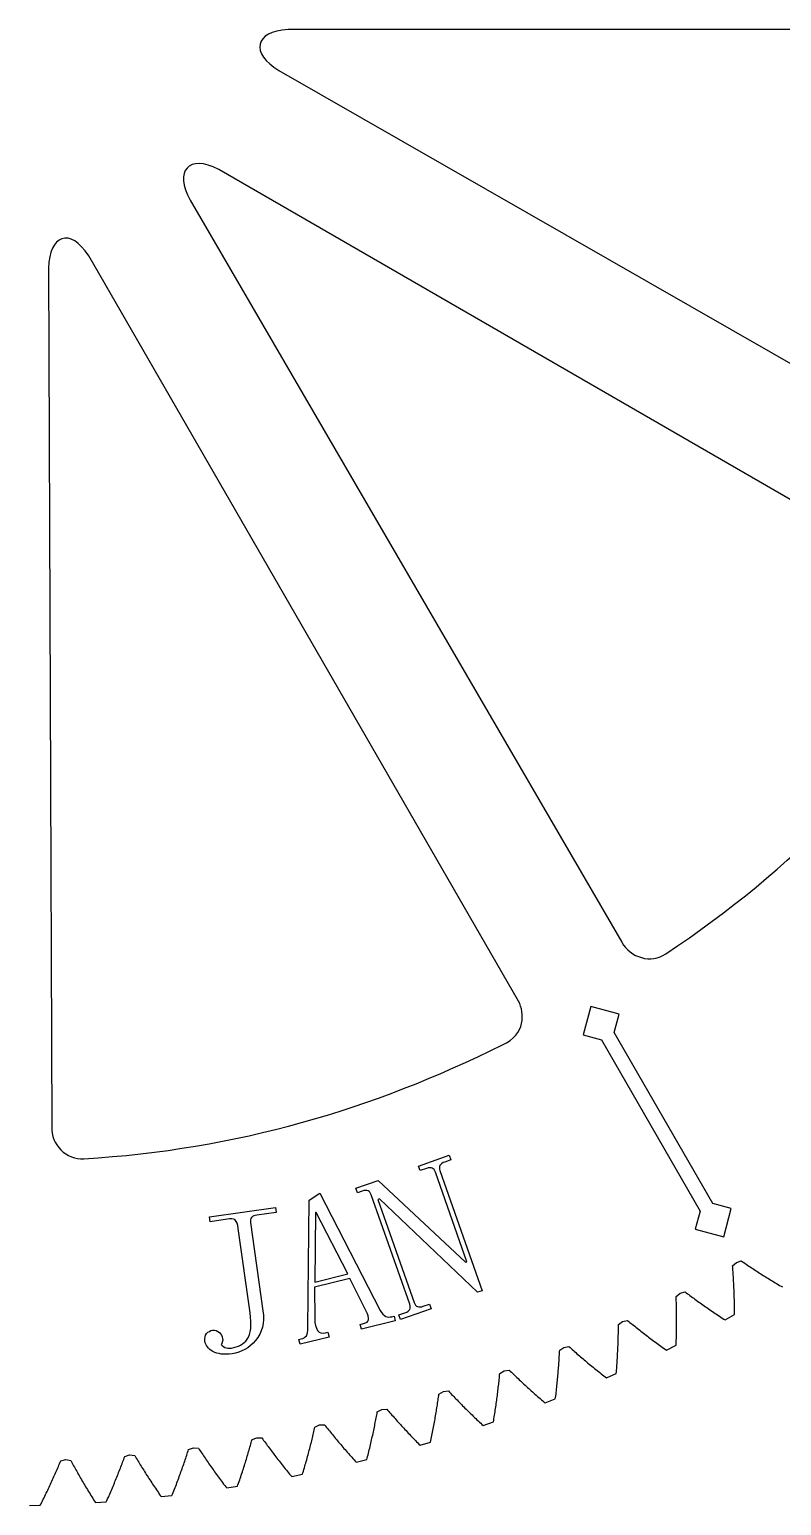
# Model space of a CAD drawing. Extents: x -19 to 488, y 50 to 261.
# Drawn here: x 87.9 to 139.1, y 50.2 to 150.5 of the extents above; entities that cross this region are included whole.
import ezdxf

# ---------------------------------------------------------------- set-up
doc = ezdxf.new("R2010")
doc.units = 0
doc.layers.get('0').update_dxf_attribs({"linetype": 'CONTINUOUS'})

msp = doc.modelspace()

# ---------------------------------------------------------------- linework, layer by layer
at = {"color": 5}
for p, q in [((164.036367, 150.493517), (105.53297, 150.499359)), ((104.903775, 147.711923), (155.552386, 118.716373)), ((151.470597, 111.734455), (100.808099, 140.991222)), ((98.869475, 138.891818), (128.234683, 88.45663)), ((121.208792, 84.451005), (91.962162, 135.11936)), ((89.233564, 134.270531), (89.446986, 75.909775)), ((131.21719, 87.67199), (131.21719, 87.67199)), ((91.637595, 73.739004), (91.637595, 73.739004)), ((135.763124, 66.463227), (136.019523, 66.697616)), ((135.771139, 66.359878), (135.763124, 66.463227)), ((135.778957, 66.255963), (135.771139, 66.359878)), ((135.786577, 66.151516), (135.778957, 66.255963)), ((136.019523, 66.697616), (136.350993, 66.801725)), ((136.019523, 66.697616), (136.019523, 66.697616)), ((136.350993, 66.801725), (136.436337, 66.742881)), ((136.436337, 66.742881), (136.522274, 66.683953)), ((136.522274, 66.683953), (136.608775, 66.624941)), ((136.608775, 66.624941), (136.695869, 66.565843)), ((136.695869, 66.565843), (136.783527, 66.506661)), ((136.783527, 66.506661), (136.871778, 66.447395)), ((136.871778, 66.447395), (136.960593, 66.388043)), ((136.960593, 66.388043), (137.049973, 66.328607)), ((137.049973, 66.328607), (137.139945, 66.269087)), ((137.139945, 66.269087), (137.230482, 66.20951)), ((135.793971, 66.046526), (135.786577, 66.151516)), ((135.80114, 65.941003), (135.793971, 66.046526)), ((135.80811, 65.834944), (135.80114, 65.941003)), ((135.814856, 65.728352), (135.80811, 65.834944)), ((135.821375, 65.621192), (135.814856, 65.728352)), ((135.827668, 65.513496), (135.821375, 65.621192)), ((135.833736, 65.405292), (135.827668, 65.513496)), ((135.839578, 65.296521), (135.833736, 65.405292)), ((135.845166, 65.187219), (135.839578, 65.296521)), ((137.230482, 66.20951), (137.32164, 66.149879)), ((137.32164, 66.149879), (137.413334, 66.090161)), ((137.413334, 66.090161), (137.505649, 66.030386)), ((137.505649, 66.030386), (137.598528, 65.970527)), ((137.598528, 65.970527), (137.692, 65.910611)), ((137.692, 65.910611), (137.786037, 65.850667)), ((137.786037, 65.850667), (137.880694, 65.790635)), ((137.880694, 65.790635), (137.975916, 65.73055)), ((137.975916, 65.73055), (138.07173, 65.67044)), ((138.07173, 65.67044), (138.168109, 65.61027)), ((138.168109, 65.61027), (138.265109, 65.550044)), ((138.265109, 65.550044), (138.362701, 65.489787)), ((138.362701, 65.489787), (138.460858, 65.429476)), ((138.460858, 65.429476), (138.559636, 65.369137)), ((138.559636, 65.369137), (138.658978, 65.308744)), ((138.658978, 65.308744), (138.758941, 65.248345)), ((138.758941, 65.248345), (138.859469, 65.187893)), ((131.92572, 64.37927), (132.191997, 64.602423)), ((131.929305, 64.275667), (131.92572, 64.37927)), ((131.932635, 64.171527), (131.929305, 64.275667)), ((132.191997, 64.602423), (132.527616, 64.692173)), ((132.191997, 64.602423), (132.191997, 64.602423)), ((132.527616, 64.692173), (132.610363, 64.629714)), ((132.610363, 64.629714), (132.693675, 64.567146)), ((132.693675, 64.567146), (132.77758, 64.504467)), ((132.77758, 64.504467), (132.862021, 64.44167)), ((132.862021, 64.44167), (132.947054, 64.378762)), ((132.947054, 64.378762), (133.032681, 64.315745)), ((133.032681, 64.315745), (133.118843, 64.25264)), ((133.118843, 64.25264), (133.205598, 64.189419)), ((135.850557, 65.077378), (135.845166, 65.187219)), ((135.855665, 64.967001), (135.850557, 65.077378)), ((135.860576, 64.856116), (135.855665, 64.967001)), ((135.865204, 64.744663), (135.860576, 64.856116)), ((135.869607, 64.632678), (135.865204, 64.744663)), ((135.873755, 64.520156), (135.869607, 64.632678)), ((135.87765, 64.407126), (135.873755, 64.520156)), ((135.881291, 64.293534), (135.87765, 64.407126)), ((135.884677, 64.179429), (135.881291, 64.293534)), ((138.859469, 65.187893), (138.960617, 65.127416)), ((138.960617, 65.127416), (139.06233, 65.066936)), ((139.06233, 65.066936), (139.155379, 65.02189)), ((131.935739, 64.06685), (131.932635, 64.171527)), ((131.938618, 63.961641), (131.935739, 64.06685)), ((131.941158, 63.855892), (131.938618, 63.961641)), ((131.943416, 63.749633), (131.941158, 63.855892)), ((131.945674, 63.64284), (131.943416, 63.749633)), ((131.947649, 63.535511), (131.945674, 63.64284)), ((131.949342, 63.427648), (131.947649, 63.535511)), ((131.950754, 63.319275), (131.949342, 63.427648)), ((131.951882, 63.210362), (131.950754, 63.319275)), ((131.952729, 63.100917), (131.951882, 63.210362)), ((133.205598, 64.189419), (133.292918, 64.126089)), ((133.292918, 64.126089), (133.38083, 64.062673)), ((133.38083, 64.062673), (133.469307, 63.999148)), ((133.469307, 63.999148), (133.558376, 63.935561)), ((133.558376, 63.935561), (133.64801, 63.871866)), ((133.64801, 63.871866), (133.738236, 63.808053)), ((133.738236, 63.808053), (133.829027, 63.744186)), ((133.829027, 63.744186), (133.920439, 63.680237)), ((133.920439, 63.680237), (134.012387, 63.616201)), ((134.012387, 63.616201), (134.104956, 63.55208)), ((134.104956, 63.55208), (134.198089, 63.4879)), ((134.198089, 63.4879), (134.291815, 63.423638)), ((134.291815, 63.423638), (134.386106, 63.359294)), ((134.386106, 63.359294), (134.481017, 63.294891)), ((134.481017, 63.294891), (134.576493, 63.230403)), ((134.576493, 63.230403), (134.672589, 63.165887)), ((135.88781, 64.064765), (135.884677, 64.179429)), ((135.890689, 63.94959), (135.88781, 64.064765)), ((135.893229, 63.833879), (135.890689, 63.94959)), ((135.895486, 63.717629), (135.893229, 63.833879)), ((135.893934, 63.144322), (135.901695, 63.247393)), ((135.897462, 63.600876), (135.895486, 63.717629)), ((135.899155, 63.483582), (135.897462, 63.600876)), ((135.900566, 63.365757), (135.899155, 63.483582)), ((135.901695, 63.247393), (135.900566, 63.365757)), ((127.999699, 62.149746), (128.00111, 62.254447)), ((128.00111, 62.254447), (128.002239, 62.358647)), ((128.002239, 62.358647), (128.003086, 62.462307)), ((128.003086, 62.462307), (128.278704, 62.673801)), ((128.278704, 62.673801), (128.617878, 62.749014)), ((128.278704, 62.673801), (128.278704, 62.673801)), ((128.617878, 62.749014), (128.69786, 62.683058)), ((128.69786, 62.683058), (128.778406, 62.616965)), ((128.778406, 62.616965), (128.859517, 62.550724)), ((128.859517, 62.550724), (128.941192, 62.484377)), ((128.941192, 62.484377), (129.02346, 62.417857)), ((129.02346, 62.417857), (129.106264, 62.351221)), ((129.106264, 62.351221), (129.189632, 62.284448)), ((129.189632, 62.284448), (129.273594, 62.217564)), ((129.273594, 62.217564), (129.358119, 62.150536)), ((131.949004, 62.092342), (131.950415, 62.206501)), ((131.950415, 62.206501), (131.951826, 62.320121)), ((131.951826, 62.320121), (131.952673, 62.433238)), ((131.952673, 62.433238), (131.953237, 62.545845)), ((131.953294, 62.990935), (131.952729, 63.100917)), ((131.953237, 62.545845), (131.953519, 62.657887)), ((131.953576, 62.880445), (131.953294, 62.990935)), ((131.953519, 62.657887), (131.953689, 62.769447)), ((131.953689, 62.769447), (131.953576, 62.880445)), ((134.672589, 63.165887), (134.76925, 63.101283)), ((134.76925, 63.101283), (134.866504, 63.036626)), ((134.866504, 63.036626), (134.964351, 62.971913)), ((134.964351, 62.971913), (135.06279, 62.907143)), ((135.06279, 62.907143), (135.161822, 62.842316)), ((135.161822, 62.842316), (135.252838, 62.793323)), ((135.252838, 62.793323), (135.893934, 63.144322)), ((127.974807, 61.183979), (127.978617, 61.29334)), ((127.978617, 61.29334), (127.982145, 61.402224)), ((127.982145, 61.402224), (127.985418, 61.510569)), ((127.985418, 61.510569), (127.98841, 61.618378)), ((127.98841, 61.618378), (127.991232, 61.725707)), ((127.991232, 61.725707), (127.993772, 61.8325)), ((127.993772, 61.8325), (127.99603, 61.938754)), ((127.99603, 61.938754), (127.998006, 62.044502)), ((127.998006, 62.044502), (127.999699, 62.149746)), ((129.358119, 62.150536), (129.443209, 62.083393)), ((129.443209, 62.083393), (129.528892, 62.016142)), ((129.528892, 62.016142), (129.615139, 61.948773)), ((129.615139, 61.948773), (129.70195, 61.881268)), ((129.70195, 61.881268), (129.789326, 61.813645)), ((129.789326, 61.813645), (129.877295, 61.745939)), ((129.877295, 61.745939), (129.965856, 61.678121)), ((129.965856, 61.678121), (130.054982, 61.610162)), ((130.054982, 61.610162), (130.144701, 61.542147)), ((130.144701, 61.542147), (130.234984, 61.473993)), ((130.234984, 61.473993), (130.325859, 61.405749)), ((130.325859, 61.405749), (130.417299, 61.337423)), ((130.417299, 61.337423), (130.50936, 61.268987)), ((130.50936, 61.268987), (130.601957, 61.20046)), ((131.92668, 61.160416), (131.930518, 61.278721)), ((131.930518, 61.278721), (131.934046, 61.396523)), ((131.934046, 61.396523), (131.93732, 61.513783)), ((131.93732, 61.513783), (131.940255, 61.630539)), ((131.940255, 61.630539), (131.943077, 61.746761)), ((131.943077, 61.746761), (131.945335, 61.862472)), ((131.945335, 61.862472), (131.94731, 61.977675)), ((131.94731, 61.977675), (131.949004, 62.092342)), ((123.971485, 60.193125), (123.977948, 60.298707)), ((123.977948, 60.298707), (123.984128, 60.403778)), ((123.984128, 60.403778), (123.990027, 60.50831)), ((123.990027, 60.50831), (123.995643, 60.612366)), ((123.995643, 60.612366), (124.001005, 60.715916)), ((124.001005, 60.715916), (124.285457, 60.915334)), ((124.285457, 60.915334), (124.627538, 60.975899)), ((124.285457, 60.915334), (124.285457, 60.915334)), ((124.627538, 60.975899), (124.704613, 60.906557)), ((124.704613, 60.906557), (124.782253, 60.837043)), ((124.782253, 60.837043), (124.860456, 60.76739)), ((124.860456, 60.76739), (124.939196, 60.697569)), ((124.939196, 60.697569), (125.018501, 60.627577)), ((125.018501, 60.627577), (125.09837, 60.557448)), ((125.09837, 60.557448), (125.178803, 60.487175)), ((125.178803, 60.487175), (125.259801, 60.416732)), ((125.259801, 60.416732), (125.341363, 60.34612)), ((125.341363, 60.34612), (125.42349, 60.275392)), ((125.42349, 60.275392), (125.506209, 60.204501)), ((125.506209, 60.204501), (125.589465, 60.133463)), ((127.927535, 60.176502), (127.933969, 60.290494)), ((127.933969, 60.290494), (127.940094, 60.403973)), ((127.940094, 60.403973), (127.945936, 60.516921)), ((127.945936, 60.516921), (127.951467, 60.629384)), ((127.951467, 60.629384), (127.956716, 60.741316)), ((127.956716, 60.741316), (127.961655, 60.852763)), ((127.961655, 60.852763), (127.96634, 60.963679)), ((127.96634, 60.963679), (127.970715, 61.074084)), ((127.970715, 61.074084), (127.974807, 61.183979)), ((130.601957, 61.20046), (130.695175, 61.131855)), ((130.695175, 61.131855), (130.788986, 61.063162)), ((130.788986, 61.063162), (130.883361, 60.994382)), ((130.883361, 60.994382), (130.978329, 60.925519)), ((130.978329, 60.925519), (131.073889, 60.856573)), ((131.073889, 60.856573), (131.170042, 60.787572)), ((131.170042, 60.787572), (131.258858, 60.734712)), ((131.258858, 60.734712), (131.914488, 61.0578)), ((131.914488, 61.0578), (131.92668, 61.160416)), ((119.927833, 59.143261), (120.22061, 59.330287)), ((120.22061, 59.330287), (120.564978, 59.376066)), ((120.22061, 59.330287), (120.22061, 59.330287)), ((120.564978, 59.376066), (120.639005, 59.303475)), ((120.639005, 59.303475), (120.713568, 59.23069)), ((120.713568, 59.23069), (120.788695, 59.157739)), ((123.890713, 59.109589), (123.900139, 59.220223)), ((123.900139, 59.220223), (123.909283, 59.330346)), ((123.909283, 59.330346), (123.918088, 59.439961)), ((123.918088, 59.439961), (123.926611, 59.549068)), ((123.926611, 59.549068), (123.934824, 59.657664)), ((123.934824, 59.657664), (123.942754, 59.765755)), ((123.942754, 59.765755), (123.950374, 59.873367)), ((123.950374, 59.873367), (123.957684, 59.980473)), ((123.957684, 59.980473), (123.96474, 60.08704)), ((123.96474, 60.08704), (123.971485, 60.193125)), ((125.589465, 60.133463), (125.673285, 60.062315)), ((125.673285, 60.062315), (125.757697, 59.991)), ((125.757697, 59.991), (125.842674, 59.919567)), ((125.842674, 59.919567), (125.928216, 59.847967)), ((125.928216, 59.847967), (126.01435, 59.776282)), ((126.01435, 59.776282), (126.101049, 59.704429)), ((126.101049, 59.704429), (126.188312, 59.632493)), ((126.188312, 59.632493), (126.276168, 59.560382)), ((126.276168, 59.560382), (126.364588, 59.488193)), ((126.364588, 59.488193), (126.453601, 59.415856)), ((126.453601, 59.415856), (126.543206, 59.343413)), ((126.543206, 59.343413), (126.633376, 59.270851)), ((126.633376, 59.270851), (126.724111, 59.198207)), ((126.724111, 59.198207), (126.815466, 59.125421)), ((127.848343, 59.144418), (127.864938, 59.246413)), ((127.864938, 59.246413), (127.873884, 59.364435)), ((127.873884, 59.364435), (127.882492, 59.481953)), ((127.882492, 59.481953), (127.890761, 59.59899)), ((127.890761, 59.59899), (127.898748, 59.715492)), ((127.898748, 59.715492), (127.906396, 59.831516)), ((127.906396, 59.831516), (127.913762, 59.946999)), ((127.913762, 59.946999), (127.92079, 60.062007)), ((127.92079, 60.062007), (127.927535, 60.176502)), ((119.816186, 58.088847), (119.828745, 58.196518)), ((119.828745, 58.196518), (119.840993, 58.303706)), ((119.840993, 58.303706), (119.852931, 58.410386)), ((119.852931, 58.410386), (119.86453, 58.516558)), ((119.86453, 58.516558), (119.875848, 58.622247)), ((119.875848, 58.622247), (119.886854, 58.727463)), ((119.886854, 58.727463), (119.89755, 58.832164)), ((119.89755, 58.832164), (119.907936, 58.936361)), ((119.907936, 58.936361), (119.91804, 59.040052)), ((119.91804, 59.040052), (119.927833, 59.143261)), ((120.788695, 59.157739), (120.864359, 59.084587)), ((120.864359, 59.084587), (120.940587, 59.011263)), ((120.940587, 59.011263), (121.01738, 58.937744)), ((121.01738, 58.937744), (121.094709, 58.864055)), ((121.094709, 58.864055), (121.172602, 58.790201)), ((121.172602, 58.790201), (121.25106, 58.716174)), ((121.25106, 58.716174), (121.330054, 58.641947)), ((121.330054, 58.641947), (121.409641, 58.567584)), ((121.409641, 58.567584), (121.489764, 58.493049)), ((121.489764, 58.493049), (121.570451, 58.418345)), ((121.570451, 58.418345), (121.651703, 58.343468)), ((121.651703, 58.343468), (121.733547, 58.268425)), ((121.733547, 58.268425), (121.815928, 58.193241)), ((121.815928, 58.193241), (121.898873, 58.117891)), ((123.791568, 58.09167), (123.803873, 58.206763)), ((123.803873, 58.206763), (123.815867, 58.321345)), ((123.815867, 58.321345), (123.827523, 58.435445)), ((123.827523, 58.435445), (123.83884, 58.549042)), ((123.83884, 58.549042), (123.849875, 58.662154)), ((123.849875, 58.662154), (123.860543, 58.77476)), ((123.860543, 58.77476), (123.870929, 58.886862)), ((123.870929, 58.886862), (123.880976, 58.998481)), ((123.880976, 58.998481), (123.890713, 59.109589)), ((126.815466, 59.125421), (126.907386, 59.052523)), ((126.907386, 59.052523), (126.999898, 58.979541)), ((126.999898, 58.979541), (127.093004, 58.906448)), ((127.093004, 58.906448), (127.179448, 58.849831)), ((127.179448, 58.849831), (127.848343, 59.144418)), ((115.700567, 57.12393), (115.716428, 57.229032)), ((115.716428, 57.229032), (115.73195, 57.333652)), ((115.73195, 57.333652), (115.747134, 57.43782)), ((115.747134, 57.43782), (115.762007, 57.541477)), ((115.762007, 57.541477), (115.776542, 57.64463)), ((115.776542, 57.64463), (115.790766, 57.74733)), ((115.790766, 57.74733), (116.091332, 57.921574)), ((116.091332, 57.921574), (116.437337, 57.952509)), ((116.091332, 57.921574), (116.091332, 57.921574)), ((116.437337, 57.952509), (116.508174, 57.876786)), ((116.508174, 57.876786), (116.579548, 57.800871)), ((116.579548, 57.800871), (116.651459, 57.724753)), ((116.651459, 57.724753), (116.723933, 57.648411)), ((116.723933, 57.648411), (116.796916, 57.571873)), ((116.796916, 57.571873), (116.870463, 57.495137)), ((116.870463, 57.495137), (116.944546, 57.418175)), ((116.944546, 57.418175), (117.019194, 57.341046)), ((117.019194, 57.341046), (117.094406, 57.263689)), ((117.094406, 57.263689), (117.170127, 57.18616)), ((119.68848, 57.097909), (119.704002, 57.209982)), ((119.704002, 57.209982), (119.719186, 57.321542)), ((119.719186, 57.321542), (119.734031, 57.432599)), ((119.734031, 57.432599), (119.748537, 57.543202)), ((119.748537, 57.543202), (119.762733, 57.653325)), ((119.762733, 57.653325), (119.77659, 57.76294)), ((119.77659, 57.76294), (119.790108, 57.872073)), ((119.790108, 57.872073), (119.803316, 57.980703)), ((119.803316, 57.980703), (119.816186, 58.088847)), ((121.898873, 58.117891), (121.982411, 58.042394)), ((121.982411, 58.042394), (122.066513, 57.966761)), ((122.066513, 57.966761), (122.15118, 57.890956)), ((122.15118, 57.890956), (122.236411, 57.81501)), ((122.236411, 57.81501), (122.322234, 57.738923)), ((122.322234, 57.738923), (122.408623, 57.662695)), ((122.408623, 57.662695), (122.495604, 57.586323)), ((122.495604, 57.586323), (122.583149, 57.509815)), ((122.583149, 57.509815), (122.671259, 57.433161)), ((122.671259, 57.433161), (122.759961, 57.356399)), ((122.759961, 57.356399), (122.849256, 57.279491)), ((122.849256, 57.279491), (122.939116, 57.202475)), ((122.939116, 57.202475), (123.023049, 57.142164)), ((123.023049, 57.142164), (123.704023, 57.407707)), ((123.704023, 57.407707), (123.724992, 57.508912)), ((123.724992, 57.508912), (123.73899, 57.626426)), ((123.73899, 57.626426), (123.752621, 57.743495)), ((123.752621, 57.743495), (123.765942, 57.860053)), ((123.765942, 57.860053), (123.778924, 57.9761)), ((123.778924, 57.9761), (123.791568, 58.09167)), ((111.520913, 56.119927), (111.540555, 56.223305)), ((111.540555, 56.223305), (111.559888, 56.326229)), ((111.559888, 56.326229), (111.578853, 56.428678)), ((111.578853, 56.428678), (111.59748, 56.53067)), ((111.59748, 56.53067), (111.905243, 56.691822)), ((111.905243, 56.691822), (112.252292, 56.707824)), ((111.905243, 56.691822), (111.905243, 56.691822)), ((112.252292, 56.707824), (112.319799, 56.629138)), ((112.319799, 56.629138), (112.387843, 56.550228)), ((112.387843, 56.550228), (112.456423, 56.471096)), ((112.456423, 56.471096), (112.525511, 56.391707)), ((112.525511, 56.391707), (112.595163, 56.312092)), ((112.595163, 56.312092), (112.665324, 56.232249)), ((112.665324, 56.232249), (112.736049, 56.152185)), ((115.542805, 56.156444), (115.561714, 56.265864)), ((115.561714, 56.265864), (115.580284, 56.374771)), ((115.580284, 56.374771), (115.598488, 56.483229)), ((115.598488, 56.483229), (115.616352, 56.59121)), ((115.616352, 56.59121), (115.633878, 56.698705)), ((115.633878, 56.698705), (115.651037, 56.805727)), ((115.651037, 56.805727), (115.667886, 56.912266)), ((115.667886, 56.912266), (115.684396, 57.01835)), ((115.684396, 57.01835), (115.700567, 57.12393)), ((117.170127, 57.18616), (117.24644, 57.108436)), ((117.24644, 57.108436), (117.323289, 57.030517)), ((117.323289, 57.030517), (117.400674, 56.952398)), ((117.400674, 56.952398), (117.478652, 56.874107)), ((117.478652, 56.874107), (117.557166, 56.795621)), ((117.557166, 56.795621), (117.636245, 56.71694)), ((117.636245, 56.71694), (117.715888, 56.638112)), ((117.715888, 56.638112), (117.796096, 56.559093)), ((117.796096, 56.559093), (117.876839, 56.479899)), ((117.876839, 56.479899), (117.958176, 56.400509)), ((117.958176, 56.400509), (118.040077, 56.320982)), ((118.040077, 56.320982), (118.122542, 56.24128)), ((118.122542, 56.24128), (118.205572, 56.161383)), ((119.5518, 56.184302), (119.570144, 56.300154)), ((119.570144, 56.300154), (119.588094, 56.415555)), ((119.588094, 56.415555), (119.605704, 56.530473)), ((119.605704, 56.530473), (119.622948, 56.644945)), ((119.622948, 56.644945), (119.639853, 56.758903)), ((119.639853, 56.758903), (119.656392, 56.872388)), ((119.656392, 56.872388), (119.672619, 56.985387)), ((119.672619, 56.985387), (119.68848, 57.097909)), ((107.261558, 55.088374), (107.28566, 55.19082)), ((107.28566, 55.19082), (107.309367, 55.292815)), ((107.309367, 55.292815), (107.332735, 55.394362)), ((107.332735, 55.394362), (107.355736, 55.495454)), ((107.355736, 55.495454), (107.67016, 55.643223)), ((107.67016, 55.643223), (108.017575, 55.644351)), ((107.67016, 55.643223), (107.67016, 55.643223)), ((108.017575, 55.644351), (108.081612, 55.562846)), ((108.081612, 55.562846), (108.146212, 55.481089)), ((108.146212, 55.481089), (108.211321, 55.399047)), ((108.211321, 55.399047), (108.276938, 55.316779)), ((108.276938, 55.316779), (108.34309, 55.234254)), ((108.34309, 55.234254), (108.409751, 55.15145)), ((111.328127, 55.168443), (111.350987, 55.275998)), ((111.350987, 55.275998), (111.37348, 55.383127)), ((111.37348, 55.383127), (111.395606, 55.489753)), ((111.395606, 55.489753), (111.417394, 55.59595)), ((111.417394, 55.59595), (111.438786, 55.701671)), ((111.438786, 55.701671), (111.45984, 55.80694)), ((111.45984, 55.80694), (111.480555, 55.911729)), ((111.480555, 55.911729), (111.500903, 56.016041)), ((111.500903, 56.016041), (111.520913, 56.119927)), ((112.736049, 56.152185), (112.80731, 56.071921)), ((112.80731, 56.071921), (112.879107, 55.991403)), ((112.879107, 55.991403), (112.951441, 55.910685)), ((112.951441, 55.910685), (113.02431, 55.829746)), ((113.02431, 55.829746), (113.097745, 55.748579)), ((113.097745, 55.748579), (113.171715, 55.667211)), ((113.171715, 55.667211), (113.246222, 55.585624)), ((113.246222, 55.585624), (113.321293, 55.503836)), ((113.321293, 55.503836), (113.396928, 55.421847)), ((113.396928, 55.421847), (113.4731, 55.339639)), ((113.4731, 55.339639), (113.549836, 55.257255)), ((113.549836, 55.257255), (113.627109, 55.174652)), ((115.356538, 55.150829), (115.378693, 55.264427)), ((115.378693, 55.264427), (115.40048, 55.377567)), ((115.40048, 55.377567), (115.421901, 55.490233)), ((115.421901, 55.490233), (115.442955, 55.602441)), ((115.442955, 55.602441), (115.463642, 55.714176)), ((115.463642, 55.714176), (115.483962, 55.825453)), ((115.483962, 55.825453), (115.503943, 55.936257)), ((115.503943, 55.936257), (115.523558, 56.046603)), ((115.523558, 56.046603), (115.542805, 56.156444)), ((118.205572, 56.161383), (118.289166, 56.081344)), ((118.289166, 56.081344), (118.373353, 56.001137)), ((118.373353, 56.001137), (118.458076, 55.920791)), ((118.458076, 55.920791), (118.54342, 55.840273)), ((118.54342, 55.840273), (118.6293, 55.759583)), ((118.6293, 55.759583), (118.715773, 55.678783)), ((118.715773, 55.678783), (118.797025, 55.614916)), ((118.797025, 55.614916), (119.48878, 55.850913)), ((119.48878, 55.850913), (119.514095, 55.95113)), ((119.514095, 55.95113), (119.533145, 56.067939)), ((119.533145, 56.067939), (119.5518, 56.184302)), ((102.932919, 54.139376), (102.96179, 54.241114)), ((102.96179, 54.241114), (102.990266, 54.342435)), ((102.990266, 54.342435), (103.018347, 54.443327)), ((103.018347, 54.443327), (103.046062, 54.543769)), ((103.046062, 54.543769), (103.073381, 54.643761)), ((103.073381, 54.643761), (103.393872, 54.777873)), ((103.393872, 54.777873), (103.393872, 54.777873)), ((103.393872, 54.777873), (103.741006, 54.763987)), ((103.741006, 54.763987), (103.801486, 54.679801)), ((103.801486, 54.679801), (103.862502, 54.595331)), ((103.862502, 54.595331), (103.924027, 54.510583)), ((103.924027, 54.510583), (103.986031, 54.425547)), ((103.986031, 54.425547), (104.048571, 54.340231)), ((104.048571, 54.340231), (104.11162, 54.254664)), ((104.11162, 54.254664), (104.175204, 54.168812)), ((107.02802, 54.146093), (107.055508, 54.252573)), ((107.055508, 54.252573), (107.082573, 54.358603)), ((107.082573, 54.358603), (107.109271, 54.464183)), ((107.109271, 54.464183), (107.135603, 54.569339)), ((107.135603, 54.569339), (107.161539, 54.674046)), ((107.161539, 54.674046), (107.187108, 54.778299)), ((107.187108, 54.778299), (107.212282, 54.882126)), ((107.212282, 54.882126), (107.237118, 54.985475)), ((107.237118, 54.985475), (107.261558, 55.088374)), ((108.409751, 55.15145), (108.476977, 55.068421)), ((108.476977, 55.068421), (108.54471, 54.985168)), ((108.54471, 54.985168), (108.612951, 54.90163)), ((108.612951, 54.90163), (108.681757, 54.817864)), ((108.681757, 54.817864), (108.751099, 54.733874)), ((108.751099, 54.733874), (108.820949, 54.649634)), ((108.820949, 54.649634), (108.891364, 54.565165)), ((108.891364, 54.565165), (108.962314, 54.480439)), ((108.962314, 54.480439), (109.033773, 54.395493)), ((109.033773, 54.395493), (109.105796, 54.310318)), ((109.105796, 54.310318), (109.178384, 54.224915)), ((109.178384, 54.224915), (109.251479, 54.139317)), ((111.078953, 54.067773), (111.105594, 54.179875)), ((111.105594, 54.179875), (111.131841, 54.291522)), ((111.131841, 54.291522), (111.157721, 54.402715)), ((111.157721, 54.402715), (111.183177, 54.513459)), ((111.183177, 54.513459), (111.208295, 54.623779)), ((111.208295, 54.623779), (111.233018, 54.73362)), ((111.233018, 54.73362), (111.257345, 54.84301)), ((111.257345, 54.84301), (111.281306, 54.951947)), ((111.281306, 54.951947), (111.3049, 55.060405)), ((111.3049, 55.060405), (111.328127, 55.168443)), ((113.627109, 55.174652), (113.704946, 55.091848)), ((113.704946, 55.091848), (113.783347, 55.008872)), ((113.783347, 55.008872), (113.862313, 54.925673)), ((113.862313, 54.925673), (113.941815, 54.842307)), ((113.941815, 54.842307), (114.02191, 54.758741)), ((114.02191, 54.758741), (114.10254, 54.675003)), ((114.10254, 54.675003), (114.183764, 54.591073)), ((114.183764, 54.591073), (114.265524, 54.506939)), ((114.265524, 54.506939), (114.347876, 54.422671)), ((114.347876, 54.422671), (114.430793, 54.338171)), ((114.430793, 54.338171), (114.509223, 54.270889)), ((114.509223, 54.270889), (115.210488, 54.476914)), ((115.210488, 54.476914), (115.240094, 54.575943)), ((115.240094, 54.575943), (115.264139, 54.691826)), ((115.264139, 54.691826), (115.287789, 54.807255)), ((115.287789, 54.807255), (115.311101, 54.922258)), ((115.311101, 54.922258), (115.333989, 55.036758)), ((115.333989, 55.036758), (115.356538, 55.150829)), ((90.022296, 53.107823), (90.062287, 53.203471)), ((90.062287, 53.203471), (90.39737, 53.295193)), ((90.39737, 53.295193), (90.39737, 53.295193)), ((90.39737, 53.295193), (90.739818, 53.236714)), ((90.739818, 53.236714), (90.788981, 53.145446)), ((94.272845, 53.105142), (94.309929, 53.20364)), ((94.309929, 53.20364), (94.34659, 53.301738)), ((94.34659, 53.301738), (94.382827, 53.399446)), ((94.382827, 53.399446), (94.418641, 53.496728)), ((94.418641, 53.496728), (94.749462, 53.602759)), ((94.749462, 53.602759), (94.749462, 53.602759)), ((94.749462, 53.602759), (95.094112, 53.559099)), ((95.094112, 53.559099), (95.14717, 53.469999)), ((95.14717, 53.469999), (95.200679, 53.380619)), ((95.200679, 53.380619), (95.254668, 53.290875)), ((95.254668, 53.290875), (95.309165, 53.200846)), ((95.309165, 53.200846), (95.364142, 53.110476)), ((98.459414, 53.073363), (98.494269, 53.175446)), ((98.494269, 53.175446), (98.5287, 53.277131)), ((98.5287, 53.277131), (98.562708, 53.378364)), ((98.562708, 53.378364), (98.59632, 53.47923)), ((98.59632, 53.47923), (98.629538, 53.579645)), ((98.629538, 53.579645), (98.662332, 53.679636)), ((98.662332, 53.679636), (98.694759, 53.779229)), ((98.694759, 53.779229), (98.726763, 53.878377)), ((98.726763, 53.878377), (98.758344, 53.977124)), ((98.758344, 53.977124), (99.084311, 54.097297)), ((99.084311, 54.097297), (99.084311, 54.097297)), ((99.084311, 54.097297), (99.430541, 54.068482)), ((99.430541, 54.068482), (99.487352, 53.98178)), ((99.487352, 53.98178), (99.544672, 53.894746)), ((99.544672, 53.894746), (99.602471, 53.807452)), ((99.602471, 53.807452), (99.660778, 53.719822)), ((99.660778, 53.719822), (99.719593, 53.631909)), ((99.719593, 53.631909), (99.778888, 53.543687)), ((99.778888, 53.543687), (99.838719, 53.455213)), ((99.838719, 53.455213), (99.89903, 53.366395)), ((99.89903, 53.366395), (99.959877, 53.277325)), ((99.959877, 53.277325), (100.021204, 53.187977)), ((100.021204, 53.187977), (100.083067, 53.098315)), ((102.622672, 53.098061), (102.655494, 53.20412)), ((102.655494, 53.20412), (102.687922, 53.309753)), ((102.687922, 53.309753), (102.719954, 53.41494)), ((102.719954, 53.41494), (102.751563, 53.519729)), ((102.751563, 53.519729), (102.782776, 53.624064)), ((102.782776, 53.624064), (102.813595, 53.728009)), ((102.813595, 53.728009), (102.844019, 53.8315)), ((102.844019, 53.8315), (102.874047, 53.934536)), ((102.874047, 53.934536), (102.90368, 54.037181)), ((102.90368, 54.037181), (102.932919, 54.139376)), ((104.175204, 54.168812), (104.239297, 54.082706)), ((104.239297, 54.082706), (104.303898, 53.996315)), ((104.303898, 53.996315), (104.369035, 53.909673)), ((104.369035, 53.909673), (104.43468, 53.822776)), ((104.43468, 53.822776), (104.500861, 53.735601)), ((104.500861, 53.735601), (104.56755, 53.648165)), ((104.56755, 53.648165), (104.634803, 53.56051)), ((104.634803, 53.56051), (104.702565, 53.472567)), ((104.702565, 53.472567), (104.770834, 53.384372)), ((104.770834, 53.384372), (104.839668, 53.295927)), ((104.839668, 53.295927), (104.909039, 53.207221)), ((104.909039, 53.207221), (104.978917, 53.118296)), ((106.763182, 53.167993), (106.794198, 53.278429)), ((106.794198, 53.278429), (106.82482, 53.388411)), ((106.82482, 53.388411), (106.855046, 53.497939)), ((106.855046, 53.497939), (106.884876, 53.607077)), ((106.884876, 53.607077), (106.914284, 53.715729)), ((106.914284, 53.715729), (106.943296, 53.823993)), ((106.943296, 53.823993), (106.971942, 53.931799)), ((106.971942, 53.931799), (107.000192, 54.039159)), ((107.000192, 54.039159), (107.02802, 54.146093)), ((109.251479, 54.139317), (109.325139, 54.053465)), ((109.325139, 54.053465), (109.399364, 53.96739)), ((109.399364, 53.96739), (109.474096, 53.881112)), ((109.474096, 53.881112), (109.549421, 53.794611)), ((109.549421, 53.794611), (109.625282, 53.707884)), ((109.625282, 53.707884), (109.70168, 53.620962)), ((109.70168, 53.620962), (109.778642, 53.533812)), ((109.778642, 53.533812), (109.856168, 53.446464)), ((109.856168, 53.446464), (109.934259, 53.358919)), ((109.934259, 53.358919), (110.012886, 53.271145)), ((110.012886, 53.271145), (110.092078, 53.183179)), ((110.092078, 53.183179), (110.167572, 53.112592)), ((110.167572, 53.112592), (110.877051, 53.288247)), ((110.877051, 53.288247), (110.910861, 53.385896)), ((110.910861, 53.385896), (110.939874, 53.500651)), ((110.939874, 53.500651), (110.968491, 53.614979)), ((110.968491, 53.614979), (110.996713, 53.728825)), ((110.996713, 53.728825), (111.024512, 53.842281)), ((111.024512, 53.842281), (111.051944, 53.955251)), ((111.051944, 53.955251), (111.078953, 54.067773)), ((89.598427, 52.130208), (89.64282, 52.229663)), ((89.64282, 52.229663), (89.686762, 52.328748)), ((89.686762, 52.328748), (89.730253, 52.42747)), ((89.730253, 52.42747), (89.773292, 52.525799)), ((89.773292, 52.525799), (89.815907, 52.623758)), ((89.815907, 52.623758), (89.858043, 52.721348)), ((89.858043, 52.721348), (89.899784, 52.818548)), ((89.899784, 52.818548), (89.941044, 52.91535)), ((89.941044, 52.91535), (89.981882, 53.011783)), ((89.981882, 53.011783), (90.022296, 53.107823)), ((90.788981, 53.145446), (90.838596, 53.053834)), ((90.838596, 53.053834), (90.88869, 52.961857)), ((90.88869, 52.961857), (90.939236, 52.869543)), ((90.939236, 52.869543), (90.99029, 52.77692)), ((90.99029, 52.77692), (91.041796, 52.683928)), ((91.041796, 52.683928), (91.093781, 52.590622)), ((91.093781, 52.590622), (91.146246, 52.496953)), ((91.146246, 52.496953), (91.199191, 52.402973)), ((91.199191, 52.402973), (91.252616, 52.308682)), ((91.252616, 52.308682), (91.306548, 52.214028)), ((91.306548, 52.214028), (91.360933, 52.119085)), ((93.878552, 52.098317), (93.919926, 52.200761)), ((93.919926, 52.200761), (93.960877, 52.302815)), ((93.960877, 52.302815), (94.001404, 52.404497)), ((94.001404, 52.404497), (94.041451, 52.505786)), ((94.041451, 52.505786), (94.081103, 52.606653)), ((94.081103, 52.606653), (94.120304, 52.707155)), ((94.120304, 52.707155), (94.159081, 52.807259)), ((94.159081, 52.807259), (94.197435, 52.90694)), ((94.197435, 52.90694), (94.235338, 53.006254)), ((94.235338, 53.006254), (94.272845, 53.105142)), ((95.364142, 53.110476), (95.419599, 53.019798)), ((95.419599, 53.019798), (95.475563, 52.928812)), ((95.475563, 52.928812), (95.532008, 52.83751)), ((95.532008, 52.83751), (95.588932, 52.745904)), ((95.588932, 52.745904), (95.646392, 52.653956)), ((95.646392, 52.653956), (95.704333, 52.561723)), ((95.704333, 52.561723), (95.762753, 52.46921)), ((95.762753, 52.46921), (95.821709, 52.376362)), ((95.821709, 52.376362), (95.881145, 52.283229)), ((95.881145, 52.283229), (95.941089, 52.189785)), ((95.941089, 52.189785), (96.001569, 52.096059)), ((98.1269, 52.136191), (98.165536, 52.241937)), ((98.165536, 52.241937), (98.203777, 52.34729)), ((98.203777, 52.34729), (98.241567, 52.452221)), ((98.241567, 52.452221), (98.278933, 52.556787)), ((98.278933, 52.556787), (98.315876, 52.660896)), ((98.315876, 52.660896), (98.352396, 52.764641)), ((98.352396, 52.764641), (98.388492, 52.867965)), ((98.388492, 52.867965), (98.424165, 52.97086)), ((98.424165, 52.97086), (98.459414, 53.073363)), ((100.083067, 53.098315), (100.145438, 53.008368)), ((100.145438, 53.008368), (100.208317, 52.918169)), ((100.208317, 52.918169), (100.271704, 52.827661)), ((100.271704, 52.827661), (100.335628, 52.736901)), ((100.335628, 52.736901), (100.400059, 52.645856)), ((100.400059, 52.645856), (100.465026, 52.554529)), ((100.465026, 52.554529), (100.530502, 52.462948)), ((100.530502, 52.462948), (100.596514, 52.371082)), ((100.596514, 52.371082), (100.663034, 52.278939)), ((100.663034, 52.278939), (100.73009, 52.186565)), ((100.73009, 52.186565), (100.797682, 52.093886)), ((102.308474, 52.124786), (102.345078, 52.234571)), ((102.345078, 52.234571), (102.381231, 52.343963)), ((102.381231, 52.343963), (102.416988, 52.452954)), ((102.416988, 52.452954), (102.452322, 52.5615)), ((102.452322, 52.5615), (102.487205, 52.669645)), ((102.487205, 52.669645), (102.521693, 52.7774)), ((102.521693, 52.7774), (102.555785, 52.884701)), ((102.555785, 52.884701), (102.589426, 52.991604)), ((102.589426, 52.991604), (102.622672, 53.098061)), ((104.978917, 53.118296), (105.04936, 53.029114)), ((105.04936, 53.029114), (105.120338, 52.939706)), ((105.120338, 52.939706), (105.191854, 52.850044)), ((105.191854, 52.850044), (105.263905, 52.760128)), ((105.263905, 52.760128), (105.336521, 52.669986)), ((105.336521, 52.669986), (105.409644, 52.579616)), ((105.409644, 52.579616), (105.483333, 52.489022)), ((105.483333, 52.489022), (105.557585, 52.398178)), ((105.557585, 52.398178), (105.632374, 52.307133)), ((105.632374, 52.307133), (105.707728, 52.215834)), ((105.707728, 52.215834), (105.780089, 52.142058)), ((105.780089, 52.142058), (106.496482, 52.287039)), ((106.496482, 52.287039), (106.534469, 52.383133)), ((106.534469, 52.383133), (106.568392, 52.496529)), ((106.568392, 52.496529), (106.601892, 52.609506)), ((106.601892, 52.609506), (106.634969, 52.722056)), ((106.634969, 52.722056), (106.66765, 52.834183)), ((106.66765, 52.834183), (106.699908, 52.945884)), ((106.699908, 52.945884), (106.731743, 53.057167)), ((106.731743, 53.057167), (106.763182, 53.167993)), ((89.129289, 51.11539), (89.178282, 51.218489)), ((89.178282, 51.218489), (89.226825, 51.321246)), ((89.226825, 51.321246), (89.274887, 51.423633)), ((89.274887, 51.423633), (89.322498, 51.525688)), ((89.322498, 51.525688), (89.369629, 51.627341)), ((89.369629, 51.627341), (89.416309, 51.728662)), ((89.416309, 51.728662), (89.462537, 51.829613)), ((89.462537, 51.829613), (89.508285, 51.930169)), ((89.508285, 51.930169), (89.553582, 52.030386)), ((89.553582, 52.030386), (89.598427, 52.130208)), ((91.360933, 52.119085), (91.415853, 52.023782)), ((91.415853, 52.023782), (91.471225, 51.92819)), ((91.471225, 51.92819), (91.527105, 51.832235)), ((91.527105, 51.832235), (91.583465, 51.736)), ((91.583465, 51.736), (91.640333, 51.639421)), ((91.640333, 51.639421), (91.697708, 51.542565)), ((91.697708, 51.542565), (91.755564, 51.445365)), ((91.755564, 51.445365), (91.813928, 51.347857)), ((91.813928, 51.347857), (91.872799, 51.250039)), ((91.872799, 51.250039), (91.932179, 51.151913)), ((93.485925, 51.159053), (93.531363, 51.264943)), ((93.531363, 51.264943), (93.576349, 51.370435)), ((93.576349, 51.370435), (93.620884, 51.475562)), ((93.620884, 51.475562), (93.664938, 51.580298)), ((93.664938, 51.580298), (93.70857, 51.684661)), ((93.70857, 51.684661), (93.751722, 51.78866)), ((93.751722, 51.78866), (93.79445, 51.892263)), ((93.79445, 51.892263), (93.836727, 51.995475)), ((93.836727, 51.995475), (93.878552, 52.098317)), ((96.001569, 52.096059), (96.062529, 52.00202)), ((96.062529, 52.00202), (96.123997, 51.907704)), ((96.123997, 51.907704), (96.186001, 51.813075)), ((96.186001, 51.813075), (96.248514, 51.718189)), ((96.248514, 51.718189), (96.311534, 51.622998)), ((96.311534, 51.622998), (96.375062, 51.527494)), ((96.375062, 51.527494), (96.439126, 51.431736)), ((96.439126, 51.431736), (96.503727, 51.335696)), ((96.503727, 51.335696), (96.568808, 51.239371)), ((96.568808, 51.239371), (96.634452, 51.142769)), ((97.759221, 51.166673), (97.801865, 51.275947)), ((97.801865, 51.275947), (97.844029, 51.384859)), ((97.844029, 51.384859), (97.885769, 51.493371)), ((97.885769, 51.493371), (97.927058, 51.601493)), ((97.927058, 51.601493), (97.967924, 51.709217)), ((97.967924, 51.709217), (98.00831, 51.816571)), ((98.00831, 51.816571), (98.048273, 51.923505)), ((98.048273, 51.923505), (98.087812, 52.030044)), ((98.087812, 52.030044), (98.1269, 52.136191)), ((100.797682, 52.093886), (100.86581, 52.000975)), ((100.86581, 52.000975), (100.934475, 51.907817)), ((100.934475, 51.907817), (101.003648, 51.814373)), ((101.003648, 51.814373), (101.073385, 51.720672)), ((101.073385, 51.720672), (101.143658, 51.626721)), ((101.143658, 51.626721), (101.214439, 51.532546)), ((101.214439, 51.532546), (101.285785, 51.438086)), ((101.285785, 51.438086), (101.35493, 51.361262)), ((101.35493, 51.361262), (102.076882, 51.475283)), ((102.076882, 51.475283), (102.11899, 51.569683)), ((102.11899, 51.569683), (102.157739, 51.681503)), ((102.157739, 51.681503), (102.196065, 51.792924)), ((102.196065, 51.792924), (102.233967, 51.903947)), ((102.233967, 51.903947), (102.271446, 52.014579)), ((102.271446, 52.014579), (102.308474, 52.124786)), ((87.935517, 50.169523), (88.666134, 50.189645)), ((88.666134, 50.189648), (88.720038, 50.277839)), ((88.720038, 50.277839), (88.77287, 50.383732)), ((88.77287, 50.383732), (88.825222, 50.489309)), ((88.825222, 50.489309), (88.877123, 50.594524)), ((88.877123, 50.594524), (88.928516, 50.699395)), ((88.928516, 50.699395), (88.9794, 50.803933)), ((88.9794, 50.803933), (89.029834, 50.908101)), ((89.029834, 50.908101), (89.079815, 51.011928)), ((89.079815, 51.011928), (89.129289, 51.11539)), ((91.932179, 51.151913), (91.992066, 51.053471)), ((91.992066, 51.053471), (92.052462, 50.954749)), ((92.052462, 50.954749), (92.113337, 50.855718)), ((92.113337, 50.855718), (92.174777, 50.756375)), ((92.174777, 50.756375), (92.236696, 50.656754)), ((92.236696, 50.656754), (92.299124, 50.556819)), ((92.299124, 50.556819), (92.362088, 50.456571)), ((92.362088, 50.456571), (92.424374, 50.374105)), ((92.424374, 50.374105), (93.153467, 50.425614)), ((93.153467, 50.425614), (93.203505, 50.516038)), ((93.203505, 50.516038), (93.251737, 50.624129)), ((93.251737, 50.624129), (93.299517, 50.73185)), ((93.299517, 50.73185), (93.346818, 50.839208)), ((93.346818, 50.839208), (93.393638, 50.946201)), ((93.393638, 50.946201), (93.440007, 51.052822)), ((93.440007, 51.052822), (93.485925, 51.159053)), ((96.634452, 51.142769), (96.700605, 51.045882)), ((96.700605, 51.045882), (96.767294, 50.948741)), ((96.767294, 50.948741), (96.83452, 50.851318)), ((96.83452, 50.851318), (96.900278, 50.77159)), ((96.900278, 50.77159), (97.626464, 50.854419)), ((97.626464, 50.854419), (97.672579, 50.946935)), ((97.672579, 50.946935), (97.716126, 51.05697)), ((97.716126, 51.05697), (97.759221, 51.166673))]:
    msp.add_line(p, q, dxfattribs=at)
at = {"color": 7}
for p, q in [((126.117866, 84.085251), (125.600231, 82.153394)), ((128.049723, 83.56761), (126.117866, 84.085251)), ((127.71372, 82.321051), (128.049723, 83.56761)), ((134.428365, 70.690945), (127.71372, 82.321051)), ((125.600231, 82.153394), (126.847778, 81.8211)), ((126.847778, 81.8211), (133.56866, 70.180193)), ((114.406528, 73.240783), (116.486218, 73.97311)), ((116.596067, 73.661156), (116.180128, 73.514691)), ((116.486218, 73.97311), (116.596067, 73.661156)), ((110.143163, 71.739513), (111.650938, 72.270452)), ((111.650938, 72.270455), (117.584782, 66.704426)), ((111.650938, 72.270452), (111.650938, 72.270455)), ((114.516377, 72.928831), (114.406528, 73.240783)), ((114.932313, 73.075293), (114.516377, 72.928831)), ((117.688766, 66.741039), (115.546711, 72.824132)), ((115.858663, 72.933979), (118.733045, 64.771195)), ((106.955779, 70.93426), (107.693725, 71.397976)), ((107.693725, 71.397976), (111.792777, 63.433343)), ((110.253012, 71.427559), (110.143163, 71.739513)), ((110.564967, 71.537408), (110.253012, 71.427559)), ((113.79743, 63.851357), (111.179362, 71.28625)), ((100.186307, 69.788285), (104.661995, 70.41939)), ((104.661995, 70.41939), (104.708173, 70.091902)), ((106.866083, 62.231455), (106.955779, 70.93426)), ((111.741763, 71.01677), (111.637778, 70.980155)), ((111.637778, 70.980155), (114.109384, 63.9612)), ((118.421094, 64.661346), (111.741763, 71.01677)), ((135.674679, 70.360798), (134.428365, 70.690945)), ((135.157035, 68.428948), (135.674679, 70.360798)), ((100.232484, 69.460794), (100.186307, 69.788285)), ((101.542441, 69.645512), (100.232484, 69.460794)), ((102.968552, 69.401268), (103.815159, 63.397295)), ((104.708173, 70.091902), (103.398216, 69.907191)), ((107.392072, 70.076157), (107.351813, 65.357077)), ((107.445624, 70.089213), (107.392072, 70.076146)), ((109.600958, 65.905757), (107.445624, 70.089213)), ((133.56866, 70.180193), (133.225187, 68.946585)), ((102.941854, 63.274153), (102.13373, 69.005217)), ((133.225187, 68.946585), (135.157035, 68.428948)), ((117.584782, 66.704426), (117.688766, 66.741039)), ((109.732891, 65.597514), (107.323094, 65.009633)), ((107.351813, 65.357077), (109.600958, 65.905765)), ((109.600958, 65.905765), (109.600958, 65.905757)), ((110.843218, 63.371909), (109.732891, 65.597514)), ((107.323094, 65.009633), (107.337572, 62.857119)), ((118.733045, 64.771195), (118.421094, 64.661346)), ((102.941854, 63.274159), (102.941854, 63.274153)), ((110.843218, 63.371909), (110.843218, 63.371909)), ((113.060028, 63.12418), (113.475965, 63.270648)), ((115.249565, 63.544553), (113.169875, 62.812229)), ((114.723779, 63.710042), (115.139716, 63.856507)), ((115.139716, 63.856507), (115.249565, 63.544553)), ((110.437052, 62.47849), (110.651256, 62.530746)), ((110.515437, 62.157182), (110.437052, 62.47849)), ((112.818133, 62.718937), (110.515437, 62.157182)), ((112.579096, 63.001052), (112.739749, 63.040242)), ((112.739749, 63.040242), (112.818133, 62.718937)), ((113.169875, 62.812229), (113.060028, 63.12418)), ((106.260073, 61.459498), (106.420725, 61.498687)), ((106.338457, 61.138191), (106.260073, 61.459498)), ((108.319844, 61.621558), (106.338457, 61.138191)), ((108.080807, 61.903673), (108.241459, 61.942866)), ((108.241459, 61.942866), (108.319844, 61.621558))]:
    msp.add_line(p, q, dxfattribs=at)
at = {"color": 5}
for points in [[(105.53297, 150.49937), (103.223709, 150.37894), (102.947622, 148.890907), (104.903775, 147.711923)], [(100.808099, 140.991222), (98.748003, 142.041557), (97.764888, 140.890925), (98.869475, 138.891818)], [(91.962162, 135.11936), (90.703236, 137.059022), (89.276518, 136.554104), (89.233564, 134.270531)], [(131.21719, 87.67199), (139.918017, 93.421103), (146.51668, 100.371655), (152.005705, 108.607971)], [(128.234683, 88.45663), (128.776939, 87.408906), (130.241362, 86.971255), (131.21719, 87.67199)], [(120.108966, 81.475838), (121.704814, 82.206763), (121.614802, 83.629809), (121.208792, 84.451005)], [(91.637595, 73.739004), (102.047288, 74.367468), (111.237172, 77.087491), (120.108966, 81.475838)], [(89.446986, 75.909775), (89.392732, 74.731291), (90.442133, 73.620064), (91.637595, 73.739004)]]:
    msp.add_open_spline(points, degree=3, dxfattribs=at)
at = {"color": 7}
for points in [[(115.852798, 73.282549), (115.807888, 73.188814), (115.809841, 73.072624), (115.858668, 72.933979)], [(116.180128, 73.514691), (116.041483, 73.465869), (115.932373, 73.388489), (115.852798, 73.282549)], [(115.332877, 73.099471), (115.239142, 73.144381), (115.105623, 73.136324), (114.932313, 73.075285)], [(115.546711, 72.824132), (115.497889, 72.96278), (115.426611, 73.054558), (115.332877, 73.099471)], [(110.965528, 71.561586), (110.871793, 71.606499), (110.738274, 71.598439), (110.564967, 71.5374)], [(111.179362, 71.28625), (111.13054, 71.424894), (111.059262, 71.516673), (110.965528, 71.561586)], [(101.947602, 69.53564), (101.895823, 69.639672), (101.760768, 69.676296), (101.542441, 69.645512)], [(102.13373, 69.005217), (102.092681, 69.296321), (102.03064, 69.473127), (101.947602, 69.53564)], [(103.031538, 69.744151), (102.969023, 69.661113), (102.948029, 69.546818), (102.968552, 69.401268)], [(103.398216, 69.907191), (103.252665, 69.886673), (103.130437, 69.832326), (103.031538, 69.744151)], [(102.751486, 61.465978), (102.996407, 61.834512), (103.059865, 62.43724), (102.941854, 63.274159)], [(103.815159, 63.397295), (103.92804, 62.596766), (103.763115, 61.924064), (103.32039, 61.379192)], [(110.986923, 62.782846), (111.023487, 62.943067), (110.975577, 63.139423), (110.843218, 63.371909)], [(111.792777, 63.433343), (111.916436, 63.236558), (112.044881, 63.097677), (112.178109, 63.016707)], [(113.475965, 63.270648), (113.649272, 63.331676), (113.758382, 63.409055), (113.803295, 63.50279)], [(113.803295, 63.50279), (113.848207, 63.596521), (113.846252, 63.712712), (113.797424, 63.851357)], [(114.109384, 63.9612), (114.158206, 63.822556), (114.229484, 63.730777), (114.323216, 63.685864)], [(114.323216, 63.685864), (114.451613, 63.653158), (114.585132, 63.661226), (114.723779, 63.710051)], [(106.769453, 61.697239), (106.850428, 61.830471), (106.882638, 62.008542), (106.866083, 62.231455)], [(107.337569, 62.857119), (107.34454, 62.518393), (107.409872, 62.250637), (107.533527, 62.053852)], [(110.651256, 62.530746), (110.865463, 62.583002), (110.97735, 62.667037), (110.986923, 62.782846)], [(112.178109, 63.016707), (112.302631, 62.971433), (112.436292, 62.966212), (112.579096, 63.001044)], [(99.874761, 61.338665), (99.843977, 61.556992), (99.875326, 61.728433), (99.969238, 61.852986)], [(100.419165, 60.636095), (100.097277, 60.813373), (99.915808, 61.047564), (99.874761, 61.338665)], [(99.969238, 61.852986), (100.099396, 61.982676), (100.23725, 62.057781), (100.382801, 62.078307)], [(100.382801, 62.078307), (100.564741, 62.103961), (100.720553, 62.051722), (100.85024, 61.921549)], [(100.85024, 61.921549), (100.974796, 61.827781), (101.049901, 61.689927), (101.075555, 61.507987)], [(101.051761, 61.281963), (101.056897, 61.245576), (101.028195, 61.185864), (100.965686, 61.102826)], [(101.075555, 61.507987), (101.085828, 61.43521), (101.077813, 61.359871), (101.051764, 61.281963)], [(101.666844, 60.867698), (102.139885, 60.934401), (102.501432, 61.133828), (102.751486, 61.465978)], [(103.32039, 61.379192), (102.872534, 60.870703), (102.339309, 60.572849), (101.720718, 60.485622)], [(106.420725, 61.498687), (106.563527, 61.533528), (106.679771, 61.599709), (106.769453, 61.697239)], [(107.533527, 62.053852), (107.648477, 61.892768), (107.830902, 61.842708), (108.080807, 61.903673)], [(101.720718, 60.485622), (101.174903, 60.408658), (100.741051, 60.458811), (100.419165, 60.636095)], [(100.965686, 61.102826), (101.053855, 61.003924), (101.175845, 60.928347), (101.331657, 60.876097)], [(101.331657, 60.876097), (101.482339, 60.860236), (101.594068, 60.857442), (101.666844, 60.867686)]]:
    msp.add_open_spline(points, degree=3, dxfattribs=at)

doc.saveas('drawing.dxf')
